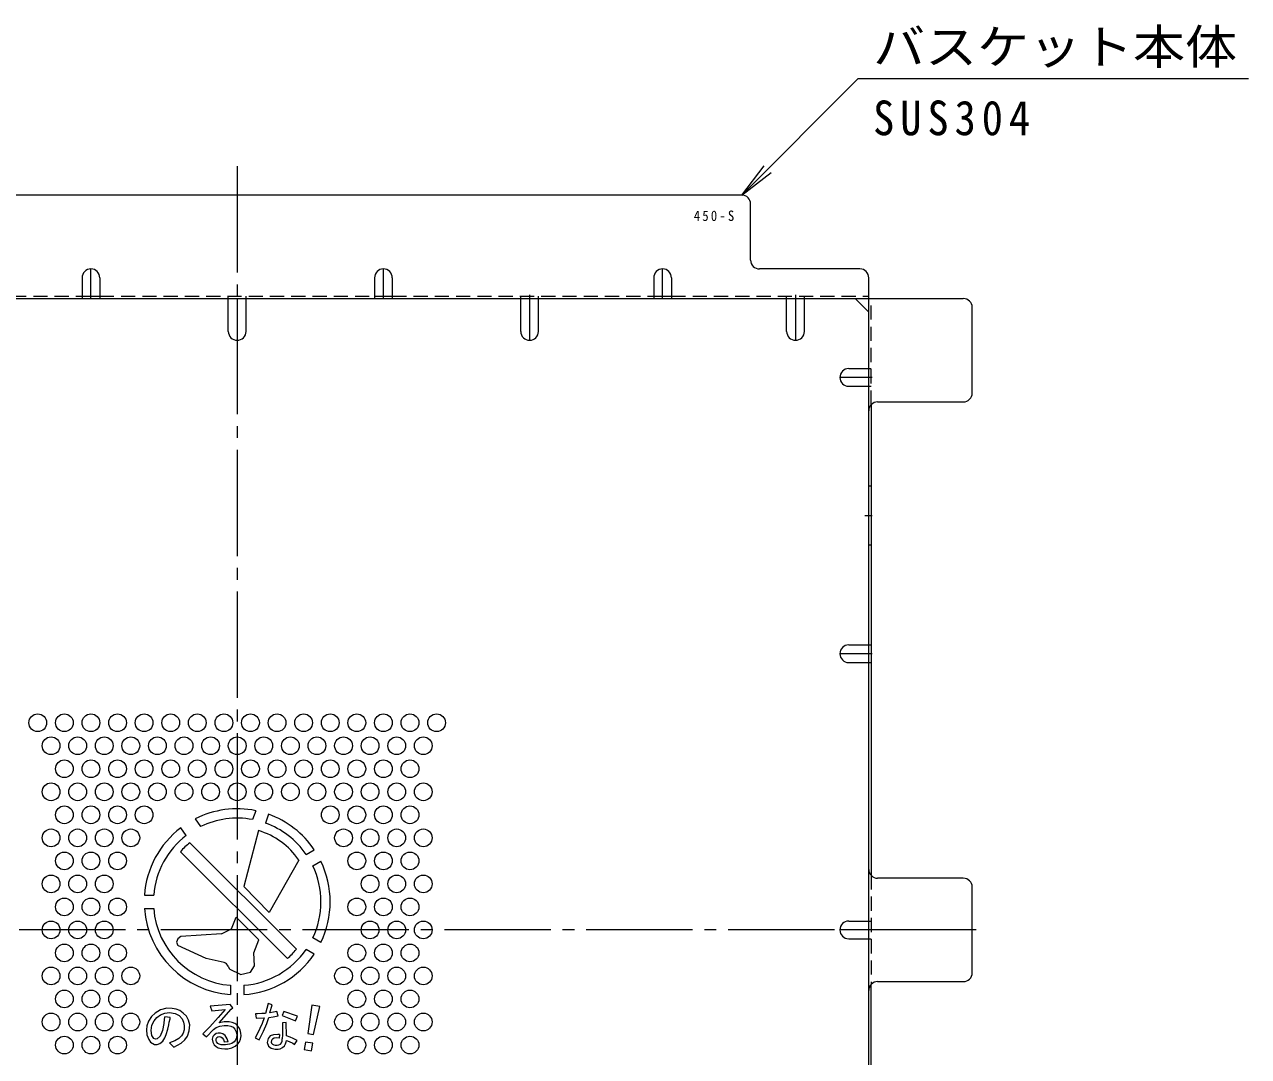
# Model space of a CAD drawing. Units: millimetres at full size, sheet at 1:4; details may follow other scales. Extents: x -926 to 1052, y -789 to 724.
# Drawn here: x 320.6 to 734.9, y 291.5 to 640.9 of the extents above; entities that cross this region are included whole.
import ezdxf
from ezdxf.enums import TextEntityAlignment as Align

# ---------------------------------------------------------------- set-up
doc = ezdxf.new("R2010")
doc.units = ezdxf.units.MM
doc.header["$LTSCALE"] = 4
for name, pattern in [('CHAIN1', [8, 5, -1, 1, -1]), ('CHAIN2', [12, 9, -1, 1, -1]), ('DASHED1', [1.8, 1.2, -0.6])]:
    doc.linetypes.add(name, pattern=pattern)
for name, color, linetype, lineweight in [('A-5', 7, 'Continuous', 9), ('A-6', 2, 'Continuous', 9), ('A-7', 2, 'Continuous', 9), ('A-8', 2, 'Continuous', 9), ('A-C', 3, 'Continuous', 9)]:
    doc.layers.add(name, color=color, linetype=linetype, lineweight=lineweight)
doc.styles.add('ＭＳ ゴシック', font='')
doc.styles.get('ＭＳ ゴシック').set_extended_font_data('MS Gothic')

msp = doc.modelspace()

# ---------------------------------------------------------------- linework, layer by layer
at = {"layer": 'A-5'}
for p, q in [((602.733, 622.506), (563.392, 583.166)), ((734.94, 622.506), (602.733, 622.506)), ((563.392, 583.166), (571.002, 593.083)), ((563.392, 583.166), (573.309, 590.775))]:
    msp.add_line(p, q, dxfattribs=at)
at = {"layer": 'A-6'}
for centre in [(325.093, 404.51), (334.093, 404.51), (343.093, 404.51), (352.093, 404.51), (361.093, 404.51), (370.093, 404.51), (379.093, 404.51), (388.093, 404.51), (397.093, 404.51), (406.093, 404.51), (415.093, 404.51), (424.093, 404.51), (433.093, 404.51), (442.093, 404.51), (451.093, 404.51), (460.093, 404.51), (329.593, 396.716), (338.593, 396.716), (347.593, 396.716), (356.593, 396.716), (365.593, 396.716), (374.593, 396.716), (383.593, 396.716), (392.593, 396.716), (401.593, 396.716), (410.593, 396.716), (419.593, 396.716), (428.593, 396.716), (437.593, 396.716), (446.593, 396.716), (455.593, 396.716), (334.093, 388.922), (343.093, 388.922), (352.093, 388.922), (361.093, 388.922), (370.093, 388.922), (379.093, 388.922), (388.093, 388.922), (397.093, 388.922), (406.093, 388.922), (415.093, 388.922), (424.093, 388.922), (433.093, 388.922), (442.093, 388.922), (451.093, 388.922), (329.593, 381.128), (338.593, 381.128), (347.593, 381.128), (356.593, 381.128), (365.593, 381.128), (374.593, 381.128), (383.593, 381.128), (392.593, 381.128), (401.593, 381.128), (410.593, 381.128), (419.593, 381.128), (428.593, 381.128), (437.593, 381.128), (446.593, 381.128), (455.593, 381.128), (334.093, 373.333), (343.093, 373.333), (352.093, 373.333), (361.093, 373.333), (424.093, 373.333), (433.093, 373.333), (442.093, 373.333), (451.093, 373.333), (329.593, 365.539), (338.593, 365.539), (347.593, 365.539), (356.593, 365.539), (428.593, 365.539), (437.593, 365.539), (446.593, 365.539), (455.593, 365.539), (334.093, 357.745), (343.093, 357.745), (352.093, 357.745), (433.093, 357.745), (442.093, 357.745), (451.093, 357.745), (329.593, 349.951), (338.593, 349.951), (347.593, 349.951), (437.593, 349.951), (446.593, 349.951), (455.593, 349.951), (334.093, 342.156), (343.093, 342.156), (352.093, 342.156), (433.093, 342.156), (442.093, 342.156), (451.093, 342.156), (329.593, 334.362), (338.593, 334.362), (347.593, 334.362), (437.593, 334.362), (446.593, 334.362), (455.593, 334.362), (334.093, 326.568), (343.093, 326.568), (352.093, 326.568), (433.093, 326.568), (442.093, 326.568), (451.093, 326.568), (329.593, 318.774), (338.593, 318.774), (347.593, 318.774), (356.593, 318.774), (428.593, 318.774), (437.593, 318.774), (446.593, 318.774), (455.593, 318.774), (334.093, 310.98), (343.093, 310.98), (352.093, 310.98), (433.093, 310.98), (442.093, 310.98), (451.093, 310.98), (329.593, 303.185), (338.593, 303.185), (347.593, 303.185), (356.593, 303.185), (428.593, 303.185), (437.593, 303.185), (446.593, 303.185), (455.593, 303.185), (334.093, 295.391), (343.093, 295.391), (352.093, 295.391), (433.093, 295.391), (442.093, 295.391), (451.093, 295.391)]:
    msp.add_circle(centre, 3, dxfattribs=at)
at = {"layer": 'A-7', "linetype": 'CHAIN2'}
for p, q in [((392.593, 592.959), (392.593, 75.766)), ((642.75, 334.362), (142.868, 334.362))]:
    msp.add_line(p, q, dxfattribs=at)
at = {"layer": 'A-7'}
for p, q in [((563.392, 583.166), (221.794, 583.166)), ((566.392, 561.166), (566.392, 580.166)), ((603.393, 558.166), (569.392, 558.166)), ((606.393, 113.559), (606.393, 555.166)), ((146.79, 548.166), (638.397, 548.166)), ((340.093, 548.966), (346.093, 548.966)), ((439.093, 548.966), (445.093, 548.966)), ((533.593, 548.966), (539.593, 548.966)), ((606.393, 543.554), (601.781, 548.166)), ((641.397, 516.165), (641.397, 545.166)), ((607.193, 512.209), (607.193, 352.823)), ((609.393, 513.165), (638.397, 513.165)), ((638.397, 351.863), (609.393, 351.863)), ((641.397, 319.862), (641.397, 348.863)), ((607.193, 156.52), (607.193, 315.901)), ((609.393, 316.862), (638.397, 316.862))]:
    msp.add_line(p, q, dxfattribs=at)
at = {"layer": 'A-7', "linetype": 'DASHED1'}
for p, q in [((251.593, 548.966), (340.093, 548.966)), ((346.093, 548.966), (439.093, 548.966)), ((389.593, 548.166), (389.593, 548.966)), ((395.593, 548.166), (395.593, 548.966)), ((445.093, 548.966), (533.593, 548.966)), ((488.593, 548.166), (488.593, 548.966)), ((494.593, 548.166), (494.593, 548.966)), ((539.593, 548.966), (606.393, 548.966)), ((578.593, 548.166), (578.593, 548.966)), ((584.593, 548.166), (584.593, 548.966)), ((607.193, 512.209), (607.193, 548.166)), ((606.393, 524.424), (607.193, 524.424)), ((606.393, 518.424), (607.193, 518.424)), ((606.393, 430.893), (607.193, 430.893)), ((606.393, 424.893), (607.193, 424.893)), ((607.193, 352.823), (607.193, 315.901)), ((606.393, 337.362), (607.193, 337.362)), ((606.393, 331.362), (607.193, 331.362))]:
    msp.add_line(p, q, dxfattribs=at)
at = {"layer": 'A-7'}
for centre, start, end in [((563.392, 580.166), 0, 90), ((569.392, 561.166), 180, 270), ((603.393, 555.166), 0, 90), ((638.397, 545.166), 0, 90), ((638.397, 516.165), 270, 0), ((609.393, 510.165), 90, 180), ((609.393, 354.863), 180, 270), ((638.397, 348.863), 0, 90), ((638.397, 319.862), 270, 0), ((609.393, 313.862), 90, 180)]:
    msp.add_arc(centre, 3, start, end, dxfattribs=at)
at = {"layer": 'A-8', "linetype": 'CHAIN1'}
for p, q in [((343.093, 548.166), (343.093, 558.166)), ((442.093, 548.166), (442.093, 558.166)), ((536.593, 548.166), (536.593, 558.166)), ((392.593, 548.166), (392.593, 534.016)), ((491.593, 549.366), (491.593, 534.016)), ((581.593, 549.366), (581.593, 534.016)), ((607.593, 521.424), (596.593, 521.424)), ((605.047, 474.658), (607.593, 474.658)), ((607.593, 427.893), (596.593, 427.893)), ((609.101, 334.362), (596.593, 334.362))]:
    msp.add_line(p, q, dxfattribs=at)
at = {"layer": 'A-8'}
for p, q in [((340.093, 555.166), (340.093, 548.166)), ((346.093, 555.166), (346.093, 548.166)), ((439.093, 555.166), (439.093, 548.166)), ((445.093, 555.166), (445.093, 548.166)), ((533.593, 555.166), (533.593, 548.166)), ((539.593, 555.166), (539.593, 548.166)), ((389.593, 537.016), (389.593, 548.166)), ((395.593, 537.016), (395.593, 548.166)), ((488.593, 537.016), (488.593, 548.166)), ((494.593, 537.016), (494.593, 548.166)), ((578.593, 537.016), (578.593, 548.166)), ((584.593, 537.016), (584.593, 548.166)), ((599.593, 524.424), (606.393, 524.424)), ((599.593, 518.424), (606.393, 518.424)), ((607.193, 484.658), (606.393, 484.658)), ((607.193, 464.658), (606.393, 464.658)), ((599.593, 430.893), (606.393, 430.893)), ((599.593, 424.893), (606.393, 424.893)), ((599.593, 337.362), (606.393, 337.362)), ((599.593, 331.362), (606.393, 331.362))]:
    msp.add_line(p, q, dxfattribs=at)
for centre, start, end in [((343.093, 555.166), 0, 180), ((442.093, 555.166), 0, 180), ((536.593, 555.166), 0, 180), ((392.593, 537.016), 180, 0), ((491.593, 537.016), 180, 0), ((581.593, 537.016), 180, 0), ((599.593, 521.424), 90, 270), ((599.593, 427.893), 90, 270), ((599.593, 334.362), 90, 270)]:
    msp.add_arc(centre, 3, start, end, dxfattribs=at)
at = {"layer": 'A-C'}
for p, q in [((398.862, 374.732), (397.772, 371.735)), ((403.21, 373.519), (402.132, 370.559)), ((375.316, 366.34), (373.508, 368.922)), ((378.397, 371.982), (380.225, 369.372)), ((399.829, 368.001), (394.884, 349.111)), ((373.377, 360.852), (409.583, 324.645)), ((376.572, 363.893), (412.624, 327.841)), ((415.943, 359.941), (418.679, 361.521)), ((413.429, 358.037), (403.442, 340.226)), ((418.193, 356.044), (420.929, 357.623)), ((394.884, 349.111), (403.442, 340.226)), ((361.174, 346.112), (364.333, 346.112)), ((361.174, 341.612), (364.333, 341.612)), ((392.223, 338.698), (399.956, 330.996)), ((373.51, 332.079), (372.543, 331.306)), ((387.241, 333.034), (373.51, 332.079)), ((420.929, 330.101), (418.193, 331.68)), ((372.543, 331.306), (372.046, 330.175)), ((372.046, 330.175), (372.543, 329.121)), ((382.058, 324.685), (372.543, 329.121)), ((398.224, 326.58), (399.956, 330.996)), ((418.679, 326.204), (415.943, 327.783)), ((388.133, 323.301), (382.058, 324.685)), ((398.454, 322.227), (398.224, 326.58)), ((389.568, 322.035), (389.84, 321.29)), ((390.165, 320.934), (389.84, 321.29)), ((393.732, 319.271), (390.165, 320.934)), ((393.732, 319.271), (397.149, 320.053)), ((397.149, 320.053), (398.454, 322.227)), ((390.343, 315.602), (390.343, 312.443)), ((394.843, 315.602), (394.843, 312.443)), ((390.206, 309.084), (383.498, 308.532)), ((383.498, 308.532), (383.962, 306.963)), ((383.962, 306.963), (388.488, 307.441)), ((388.488, 307.441), (386.192, 304.662)), ((386.442, 302.919), (390.513, 307.525)), ((391.163, 308.029), (390.206, 309.084)), ((390.513, 307.525), (391.163, 308.029)), ((403.03, 309.43), (402.213, 306.112)), ((404.403, 308.973), (403.03, 309.43)), ((403.651, 306.243), (404.403, 308.973)), ((406.054, 306.782), (404.877, 306.472)), ((406.414, 305.278), (406.054, 306.782)), ((408.357, 306.77), (407.812, 305.346)), ((412.963, 305.118), (408.357, 306.77)), ((417.833, 308.912), (416.534, 299.258)), ((420.6, 308.425), (417.833, 308.912)), ((367.821, 302.653), (367.29, 300.296)), ((367.86, 302.864), (368.159, 304.962)), ((369.916, 304.705), (368.159, 304.962)), ((369.857, 304.249), (369.916, 304.705)), ((386.192, 304.662), (383.285, 301.529)), ((387.579, 303.157), (386.442, 302.919)), ((388.216, 303.242), (387.579, 303.157)), ((388.917, 303.252), (388.216, 303.242)), ((389.894, 303.21), (388.917, 303.252)), ((390.84, 303.019), (389.894, 303.21)), ((391.775, 302.647), (390.84, 303.019)), ((392.476, 302.201), (391.775, 302.647)), ((399.417, 305.998), (398.767, 305.957)), ((398.767, 305.957), (399.01, 304.52)), ((399.01, 304.52), (401.752, 304.608)), ((400.938, 306.047), (399.417, 305.998)), ((401.023, 302.707), (400.227, 300.937)), ((402.213, 306.112), (400.938, 306.047)), ((401.752, 304.608), (401.023, 302.707)), ((401.487, 300.053), (402.615, 302.662)), ((402.615, 302.662), (403.3, 304.719)), ((403.3, 304.719), (404.795, 304.951)), ((404.877, 306.472), (403.651, 306.243)), ((404.795, 304.951), (406.414, 305.278)), ((407.812, 305.346), (412.365, 303.606)), ((409.231, 303.043), (407.882, 302.952)), ((407.882, 302.952), (407.882, 298.807)), ((409.276, 298.451), (409.231, 303.043)), ((412.365, 303.606), (412.963, 305.118)), ((367.29, 300.296), (366.469, 298.366)), ((383.285, 301.529), (381.015, 299.206)), ((381.015, 299.206), (382.17, 298.198)), ((382.17, 298.198), (384.533, 300.613)), ((384.775, 298.75), (384.358, 298.23)), ((384.533, 300.613), (385.448, 301.29)), ((385.453, 299.281), (384.775, 298.75)), ((385.448, 301.29), (386.776, 301.821)), ((386.108, 299.427), (385.453, 299.281)), ((386.978, 299.45), (386.108, 299.427)), ((386.776, 301.821), (388.196, 301.994)), ((387.757, 299.134), (386.978, 299.45)), ((388.502, 298.626), (387.757, 299.134)), ((388.196, 301.994), (389.404, 301.981)), ((389.236, 297.508), (388.502, 298.626)), ((389.404, 301.981), (390.466, 301.768)), ((390.466, 301.768), (391.249, 301.397)), ((391.249, 301.397), (391.847, 300.746)), ((391.847, 300.746), (392.267, 299.906)), ((392.267, 299.906), (392.43, 298.838)), ((392.43, 298.838), (392.348, 297.86)), ((393.188, 301.361), (392.476, 302.201)), ((393.623, 300.533), (393.188, 301.361)), ((393.866, 299.45), (393.623, 300.533)), ((393.731, 297.395), (393.9, 298.479)), ((393.9, 298.479), (393.866, 299.45)), ((399.541, 299.5), (398.634, 297.797)), ((400.227, 300.937), (399.541, 299.5)), ((400.005, 297.112), (401.487, 300.053)), ((403.815, 298.46), (403.028, 297.622)), ((404.877, 298.885), (403.815, 298.46)), ((406.329, 299.008), (404.877, 298.885)), ((406.877, 298.937), (406.329, 299.008)), ((407.882, 298.807), (407.857, 297.506)), ((410.561, 297.997), (409.276, 298.451)), ((384.358, 298.23), (384.154, 297.417)), ((384.154, 297.417), (384.301, 296.333)), ((384.301, 296.333), (384.832, 295.43)), ((384.832, 295.43), (385.453, 294.865)), ((385.442, 297.485), (385.656, 297.948)), ((385.442, 296.966), (385.442, 297.485)), ((385.634, 296.491), (385.442, 296.966)), ((385.453, 294.865), (386.21, 294.459)), ((386.085, 295.949), (385.634, 296.491)), ((385.656, 297.948), (386.018, 298.196)), ((386.018, 298.196), (386.503, 298.276)), ((386.492, 295.667), (386.085, 295.949)), ((386.21, 294.459), (387.294, 294.165)), ((387.147, 295.452), (386.492, 295.667)), ((386.503, 298.276), (387.057, 298.196)), ((387.057, 298.196), (387.52, 297.858)), ((387.542, 295.407), (387.147, 295.452)), ((387.52, 297.858), (387.926, 297.237)), ((388.602, 295.412), (387.542, 295.407)), ((387.926, 297.237), (388.186, 296.536)), ((388.186, 296.536), (388.226, 296.311)), ((389.555, 296.511), (388.226, 296.311)), ((390.028, 295.627), (388.602, 295.412)), ((389.555, 296.511), (389.236, 297.508)), ((389.406, 294.108), (390.772, 294.425)), ((390.809, 295.9), (390.028, 295.627)), ((390.772, 294.425), (391.901, 294.989)), ((391.571, 296.467), (390.809, 295.9)), ((392.049, 297.063), (391.571, 296.467)), ((391.901, 294.989), (392.861, 295.768)), ((392.348, 297.86), (392.049, 297.063)), ((392.861, 295.768), (393.347, 296.446)), ((393.347, 296.446), (393.731, 297.395)), ((398.634, 297.797), (400.005, 297.112)), ((403.028, 297.622), (402.755, 296.218)), ((402.755, 296.218), (403.145, 295.009)), ((403.145, 295.009), (404.12, 294.269)), ((404.12, 294.269), (405.407, 293.996)), ((404.185, 296.899), (404.146, 296.385)), ((404.146, 296.385), (404.263, 295.996)), ((404.316, 297.18), (404.185, 296.899)), ((404.263, 295.996), (404.544, 295.685)), ((404.57, 297.421), (404.316, 297.18)), ((404.544, 295.685), (405.049, 295.452)), ((405.15, 297.699), (404.57, 297.421)), ((405.049, 295.452), (405.448, 295.394)), ((405.911, 297.784), (405.15, 297.699)), ((405.448, 295.394), (406.127, 295.355)), ((406.127, 295.355), (406.691, 295.452)), ((406.691, 295.452), (407.225, 295.724)), ((407.16, 294.117), (407.953, 294.495)), ((407.225, 295.724), (407.584, 296.181)), ((407.584, 296.181), (407.769, 296.657)), ((407.769, 296.657), (407.866, 297.181)), ((407.866, 297.181), (407.857, 297.506)), ((407.953, 294.495), (408.609, 295.1)), ((408.609, 295.1), (408.999, 295.843)), ((408.999, 295.843), (409.175, 296.46)), ((409.175, 296.46), (409.264, 296.939)), ((409.264, 296.939), (410.171, 296.612)), ((410.171, 296.612), (411.469, 295.969)), ((411.544, 297.594), (410.561, 297.997)), ((411.469, 295.969), (412.01, 295.616)), ((412.88, 296.964), (411.544, 297.594)), ((412.01, 295.616), (412.88, 296.964)), ((415.745, 296.407), (415.293, 293.839)), ((418.234, 295.968), (415.745, 296.407)), ((417.782, 293.4), (418.234, 295.968)), ((387.294, 294.165), (388.434, 294.086)), ((388.434, 294.086), (389.406, 294.108)), ((405.407, 293.996), (406.429, 294.004)), ((406.429, 294.004), (407.16, 294.117)), ((415.293, 293.839), (417.782, 293.4))]:
    msp.add_line(p, q, dxfattribs=at)
for points in [[(387.241, 333.034), (390.649, 334.685), (392.223, 338.698)], [(366.469, 298.366), (365.56, 297.479), (364.917, 297.346), (364.429, 297.634), (363.741, 298.61), (363.435, 300.344), (363.71, 302.059), (364.446, 303.53), (365.426, 304.725), (366.59, 305.583), (368.092, 306.226), (369.715, 306.41), (371.615, 306.073), (372.932, 305.399), (373.944, 304.235), (374.434, 303.132), (374.679, 301.967), (374.618, 300.527), (374.281, 299.455), (373.76, 298.505), (372.81, 297.617), (371.492, 296.79), (370.573, 296.422), (369.685, 296.115), (371.094, 294.645), (373.606, 295.962), (374.893, 297.127), (375.782, 298.413), (376.395, 300.221), (376.517, 302.212), (376.149, 303.806), (375.384, 305.123), (374.343, 306.23), (373.204, 307.027), (371.952, 307.528), (370.563, 307.801), (368.787, 307.824), (366.601, 307.254), (364.87, 306.207), (363.572, 305.046)], [(416.534, 299.258), (418.459, 298.919), (420.6, 308.425)], [(363.572, 305.046), (362.547, 303.52), (362.024, 301.835), (361.887, 300.492), (362.046, 298.829), (362.684, 297.281), (363.299, 296.324), (364.597, 295.55), (365.508, 295.528), (366.441, 295.869), (367.398, 296.666), (368.126, 297.827), (368.513, 298.966), (369.083, 300.81), (369.47, 302.222), (369.606, 303.179), (369.857, 304.249)], [(406.877, 298.937), (406.852, 297.71), (405.911, 297.784)]]:
    msp.add_lwpolyline(points, dxfattribs=at)
for centre, radius, start, end in [((392.593, 343.862), 31.5, 78.52075, 116.78679), ((392.593, 343.862), 31.5, 34.09604, 70.30427), ((392.593, 343.862), 31.5, 127.29244, 175.90396), ((392.593, 343.862), 28.35, 79.47578, 115.8668), ((392.593, 343.862), 28.35, 34.55207, 70.33808), ((392.593, 343.862), 28.35, 127.54732, 175.44793), ((392.593, 343.862), 25.2, 34.22699, 73.31452), ((392.593, 343.862), 25.65, 128.65434, 138.52038), ((392.593, 343.862), 31.5, 334.09604, 25.90396), ((392.593, 343.862), 28.35, 334.55207, 25.44793), ((392.593, 343.862), 31.5, 184.09604, 265.90396), ((392.593, 343.862), 28.35, 184.55207, 265.44793), ((392.593, 343.862), 28.35, 274.55207, 325.44793), ((392.593, 343.862), 25.65, 311.47962, 321.34566), ((387.689, 321.351), 2, 20, 77.17135), ((392.593, 343.862), 31.5, 274.09604, 325.90396), ((365.187, 303.246), 2.7, 347.30733, 351.8699)]:
    msp.add_arc(centre, radius, start, end, dxfattribs=at)

# ---------------------------------------------------------------- texts
at = {"layer": 'A-5', "color": 2, "style": 'ＭＳ ゴシック', "width": 1.1}
msp.add_text('バスケット本体', height=11.73, dxfattribs=at).set_placement((607.858, 624.006), align=Align.BOTTOM_LEFT)
at = {"layer": 'A-5', "color": 2, "insert": (607.858, 603.266), "char_height": 11.73, "attachment_point": 7, "style": 'ＭＳ ゴシック'}
msp.add_mtext('\\T1.28;\\W0.9;SUS304', dxfattribs=at)
at = {"layer": 'A-5', "color": 6, "insert": (547.152, 574.366), "char_height": 3.519, "attachment_point": 7, "style": 'ＭＳ ゴシック'}
msp.add_mtext('\\T1.34;\\W0.9;450-S', dxfattribs=at)

doc.saveas('drawing.dxf')
